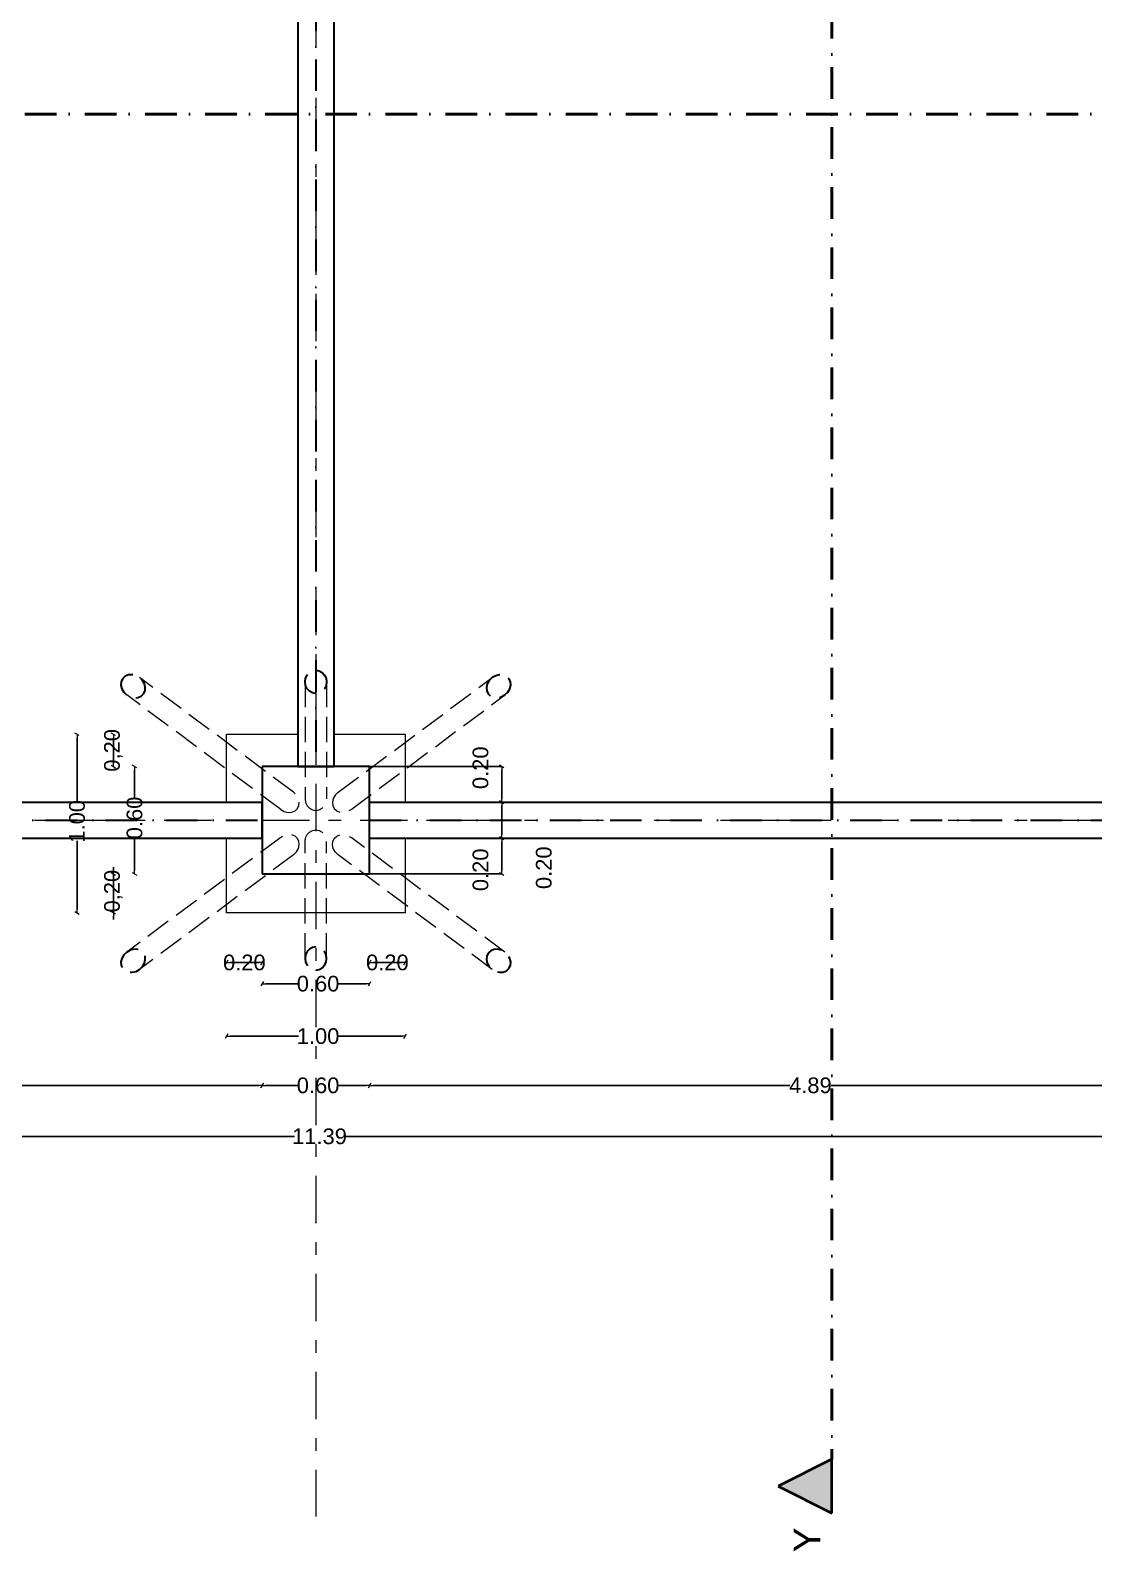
# Model space of a CAD drawing. Header units: millimetres. Extents: x -71878 to 121433, y -67383 to 83273.
# Drawn here: x -51524 to -45593, y 6913 to 15400 of the extents above; entities that cross this region are included whole.
import ezdxf

# ---------------------------------------------------------------- set-up
doc = ezdxf.new("R2010")
doc.units = ezdxf.units.MM
doc.header["$MEASUREMENT"] = 0
for name, pattern in [('Dot & Dashed', [335.138881, 176.388884, -88.194442, 0, -70.555556]), ('Double Dashed', [546.805537, 264.583325, -105.833328, 70.555556, -105.833328]), ('Hidden Line', [195.611112, 141.111112, -54.5])]:
    doc.linetypes.add(name, pattern=pattern)
for name, color, linetype, lineweight in [('ACOTACIONES', 7, 'Continuous', 9), ('COLUMNAS_Pluma_Nº__1', 7, 'Continuous', 0), ('COLUMNAS_Pluma_Nº__81', 7, 'Continuous', 30), ('CORTES_Pluma_Nº__1', 7, 'Continuous', 0), ('CORTES_Pluma_Nº__101', 7, 'Continuous', 40), ('CORTES_Pluma_Nº__121', 7, 'Continuous', 50), ('EJES_Pluma_Nº__21', 7, 'Continuous', 5), ('Losas_Pluma_Nº__1', 7, 'Continuous', 0), ('VIGAS DE CIMENTACION_Pluma_Nº__81', 7, 'Continuous', 30)]:
    doc.layers.add(name, color=color, linetype=linetype, lineweight=lineweight)
doc.layers.add('CORTES', color=7, linetype='Continuous')
doc.styles.add('Estilo_Generado_2', font='Arial.ttf')
doc.styles.add('Estilo_Generado_3', font='swissb.ttf')
doc.dimstyles.new('Estilo_Generado__1', dxfattribs={"dimtxt": 87.5, "dimasz": 19, "dimexe": 0.18, "dimexo": 0, "dimgap": 0.09, "dimtad": 0, "dimlfac": 0.001, "dimzin": 0, "dimdsep": 46, "dimtxsty": 'Estilo_Generado_2', "dimblk": 'ARROWHEAD_2', "dimblk1": 'ARROWHEAD_2', "dimblk2": 'ARROWHEAD_2', "dimcen": 0.09, "dimse1": 1, "dimse2": 1, "dimclrd": 7, "dimclre": 7, "dimclrt": 7, "dimadec": 0, "dimazin": 0, "dimtfac": 1, "dimtmove": 0, "dimatfit": 3, "dimfxl": 1, "dimtolj": 1, "dimtzin": 0, "dimarcsym": 0})
doc.dimstyles.new('Estilo_Generado__2', dxfattribs={"dimtxt": 87.5, "dimasz": 19, "dimexe": 0.18, "dimexo": 0, "dimgap": 0.09, "dimtad": 0, "dimlfac": 0.001, "dimzin": 0, "dimdsep": 46, "dimtxsty": 'Estilo_Generado_2', "dimblk": 'ARROWHEAD_2', "dimblk1": 'ARROWHEAD_2', "dimblk2": 'ARROWHEAD_2', "dimcen": 0.09, "dimse1": 1, "dimse2": 1, "dimclrd": 7, "dimclre": 7, "dimclrt": 7, "dimadec": 0, "dimazin": 0, "dimtfac": 1, "dimtmove": 0, "dimatfit": 3, "dimfxl": 1, "dimtolj": 1, "dimtzin": 0, "dimarcsym": 0})
doc.dimstyles.new('Estilo_Generado__3', dxfattribs={"dimtxt": 87.5, "dimasz": 19, "dimexe": 0.18, "dimexo": 0, "dimgap": 0.09, "dimtad": 0, "dimlfac": 0.001, "dimzin": 0, "dimdsep": 46, "dimtxsty": 'Estilo_Generado_2', "dimblk": 'ARROWHEAD_2', "dimblk1": 'ARROWHEAD_2', "dimblk2": 'ARROWHEAD_2', "dimcen": 0.09, "dimclrd": 7, "dimclre": 7, "dimclrt": 7, "dimadec": 0, "dimazin": 0, "dimtfac": 1, "dimtdec": 4, "dimtmove": 2, "dimatfit": 3, "dimfxl": 1, "dimtolj": 1, "dimtzin": 0, "dimarcsym": 0})

# ---------------------------------------------------------------- blocks, each defined once
blk = doc.blocks.new('ARROWHEAD_2')
at = {"color": 0, "linetype": 'Continuous', "lineweight": 0}
for p, q in [((0, 0), (-1, 0)), ((-0.38, -0.66), (0.38, 0.66))]:
    blk.add_line(p, q, dxfattribs=at)
blk = doc.blocks.new('*D316')
at = {"layer": 'ACOTACIONES', "color": 7, "linetype": 'Continuous', "lineweight": -2, "transparency": 16777216}
for p, q in [((-55105.9, 9513.5), (-52781.4, 9513.5)), ((-50250.9, 9513.5), (-52550.8, 9513.5))]:
    blk.add_line(p, q, dxfattribs=at)
at = {"layer": 'Defpoints', "color": 0, "linetype": 'Continuous', "transparency": 16777216}
for p in [(-55124.9, 10746.1), (-50231.9, 10693.5), (-50231.9, 9513.5)]:
    blk.add_point(p, dxfattribs=at)
at = {"layer": 'ACOTACIONES', "color": 7, "linetype": 'Continuous', "lineweight": -2, "transparency": 16777216, "xscale": 19, "yscale": 19, "zscale": 19, "rotation": 180}
blk.add_blockref('ARROWHEAD_2', (-55124.9, 9513.5), dxfattribs=at)
at = {"layer": 'ACOTACIONES', "color": 7, "linetype": 'Continuous', "lineweight": -2, "transparency": 16777216, "xscale": 19, "yscale": 19, "zscale": 19}
blk.add_blockref('ARROWHEAD_2', (-50231.9, 9513.5), dxfattribs=at)
at = {"layer": 'ACOTACIONES', "color": 7, "linetype": 'Continuous', "transparency": 16777216, "insert": (-52666.1, 9513.5), "char_height": 87.5, "attachment_point": 5, "style": 'Estilo_Generado_2'}
blk.add_mtext('\\A1;4.89', dxfattribs=at)
blk = doc.blocks.new('*D317')
at = {"layer": 'ACOTACIONES', "color": 7, "linetype": 'Continuous', "lineweight": -2, "transparency": 16777216}
for p, q in [((-50212.9, 9513.5), (-50032.5, 9513.5)), ((-49650.9, 9513.5), (-49806.7, 9513.5))]:
    blk.add_line(p, q, dxfattribs=at)
at = {"layer": 'Defpoints', "color": 0, "linetype": 'Continuous', "transparency": 16777216}
for p in [(-50231.9, 10693.5), (-49631.9, 10693.5), (-49631.9, 9513.5)]:
    blk.add_point(p, dxfattribs=at)
at = {"layer": 'ACOTACIONES', "color": 7, "linetype": 'Continuous', "lineweight": -2, "transparency": 16777216, "xscale": 19, "yscale": 19, "zscale": 19, "rotation": 180}
blk.add_blockref('ARROWHEAD_2', (-50231.9, 9513.5), dxfattribs=at)
at = {"layer": 'ACOTACIONES', "color": 7, "linetype": 'Continuous', "lineweight": -2, "transparency": 16777216, "xscale": 19, "yscale": 19, "zscale": 19}
blk.add_blockref('ARROWHEAD_2', (-49631.9, 9513.5), dxfattribs=at)
at = {"layer": 'ACOTACIONES', "color": 7, "linetype": 'Continuous', "transparency": 16777216, "insert": (-49919.6, 9513.5), "char_height": 87.5, "attachment_point": 5, "style": 'Estilo_Generado_2'}
blk.add_mtext('\\A1;0.60', dxfattribs=at)
blk = doc.blocks.new('*D318')
at = {"layer": 'ACOTACIONES', "color": 7, "linetype": 'Continuous', "lineweight": -2, "transparency": 16777216}
for p, q in [((-49612.9, 9513.5), (-47288.4, 9513.5)), ((-44757.9, 9513.5), (-47057.8, 9513.5))]:
    blk.add_line(p, q, dxfattribs=at)
at = {"layer": 'Defpoints', "color": 0, "linetype": 'Continuous', "transparency": 16777216}
for p in [(-44738.9, 10743.5), (-49631.9, 10693.5), (-44738.9, 9513.5)]:
    blk.add_point(p, dxfattribs=at)
at = {"layer": 'ACOTACIONES', "color": 7, "linetype": 'Continuous', "lineweight": -2, "transparency": 16777216, "xscale": 19, "yscale": 19, "zscale": 19, "rotation": 180}
blk.add_blockref('ARROWHEAD_2', (-49631.9, 9513.5), dxfattribs=at)
at = {"layer": 'ACOTACIONES', "color": 7, "linetype": 'Continuous', "lineweight": -2, "transparency": 16777216, "xscale": 19, "yscale": 19, "zscale": 19}
blk.add_blockref('ARROWHEAD_2', (-44738.9, 9513.5), dxfattribs=at)
at = {"layer": 'ACOTACIONES', "color": 7, "linetype": 'Continuous', "transparency": 16777216, "insert": (-47173.1, 9513.5), "char_height": 87.5, "attachment_point": 5, "style": 'Estilo_Generado_2'}
blk.add_mtext('\\A1;4.89', dxfattribs=at)
blk = doc.blocks.new('*D320')
at = {"layer": 'ACOTACIONES', "color": 7, "linetype": 'Continuous', "lineweight": -2, "transparency": 16777216}
for p, q in [((-51061.4, 10712.5), (-51061.4, 10731.5)), ((-51061.4, 10476.9), (-51061.4, 10693.5)), ((-51061.4, 10457.9), (-51061.4, 10438.9))]:
    blk.add_line(p, q, dxfattribs=at)
at = {"layer": 'Defpoints', "color": 0, "linetype": 'Continuous', "transparency": 16777216}
for p in [(-51061.4, 10693.5), (-50231.9, 10693.5), (-50429.8, 10476.9)]:
    blk.add_point(p, dxfattribs=at)
at = {"layer": 'ACOTACIONES', "color": 7, "linetype": 'Continuous', "lineweight": -2, "transparency": 16777216, "xscale": 19, "yscale": 19, "zscale": 19}
for p, rotation in [((-51061.4, 10693.5), 270), ((-51061.4, 10476.9), 90)]:
    blk.add_blockref('ARROWHEAD_2', p, dxfattribs=dict(at, rotation=rotation))
at = {"layer": 'ACOTACIONES', "color": 7, "linetype": 'Continuous', "transparency": 16777216, "insert": (-51061.4, 10597.5), "char_height": 87.5, "attachment_point": 5, "rotation": 90, "style": 'Estilo_Generado_2'}
blk.add_mtext('\\A1;0,20', dxfattribs=at)
blk = doc.blocks.new('*D321')
at = {"layer": 'ACOTACIONES', "color": 7, "linetype": 'Continuous', "lineweight": -2, "transparency": 16777216}
for p, q in [((-50943.3, 11274.5), (-50943.3, 11118.7)), ((-50943.3, 10712.5), (-50943.3, 10892.9))]:
    blk.add_line(p, q, dxfattribs=at)
at = {"layer": 'Defpoints', "color": 0, "linetype": 'Continuous', "transparency": 16777216}
for p in [(-50943.3, 11293.5), (-50231.9, 11293.5), (-50231.9, 10693.5)]:
    blk.add_point(p, dxfattribs=at)
at = {"layer": 'ACOTACIONES', "color": 7, "linetype": 'Continuous', "lineweight": -2, "transparency": 16777216, "xscale": 19, "yscale": 19, "zscale": 19}
for p, rotation in [((-50943.3, 11293.5), 90), ((-50943.3, 10693.5), 270)]:
    blk.add_blockref('ARROWHEAD_2', p, dxfattribs=dict(at, rotation=rotation))
at = {"layer": 'ACOTACIONES', "color": 7, "linetype": 'Continuous', "transparency": 16777216, "insert": (-50943.3, 11005.8), "char_height": 87.5, "attachment_point": 5, "rotation": 90, "style": 'Estilo_Generado_2'}
blk.add_mtext('\\A1;0.60', dxfattribs=at)
blk = doc.blocks.new('*D322')
at = {"layer": 'ACOTACIONES', "color": 7, "linetype": 'Continuous', "lineweight": -2, "transparency": 16777216}
blk.add_line((-51061.4, 11312.5), (-51061.4, 11453.6), dxfattribs=at)
at = {"layer": 'Defpoints', "color": 0, "linetype": 'Continuous', "transparency": 16777216}
for p in [(-51061.4, 11472.6), (-50429.8, 11472.6), (-50231.9, 11293.5)]:
    blk.add_point(p, dxfattribs=at)
at = {"layer": 'ACOTACIONES', "color": 7, "linetype": 'Continuous', "lineweight": -2, "transparency": 16777216, "xscale": 19, "yscale": 19, "zscale": 19}
for p, rotation in [((-51061.4, 11472.6), 90), ((-51061.4, 11293.5), 270)]:
    blk.add_blockref('ARROWHEAD_2', p, dxfattribs=dict(at, rotation=rotation))
at = {"layer": 'ACOTACIONES', "color": 7, "linetype": 'Continuous', "transparency": 16777216, "insert": (-51061.4, 11383), "char_height": 87.5, "attachment_point": 5, "rotation": 90, "style": 'Estilo_Generado_2'}
blk.add_mtext('\\A1;0,20', dxfattribs=at)
blk = doc.blocks.new('*D323')
at = {"layer": 'ACOTACIONES', "color": 7, "linetype": 'Continuous', "lineweight": -2, "transparency": 16777216}
for p, q in [((-51264.3, 11453.6), (-51264.3, 11096.4)), ((-51264.3, 10495.9), (-51264.3, 10877.8))]:
    blk.add_line(p, q, dxfattribs=at)
at = {"layer": 'Defpoints', "color": 0, "linetype": 'Continuous', "transparency": 16777216}
for p in [(-51264.3, 11472.6), (-50429.8, 11472.6), (-50429.8, 10476.9)]:
    blk.add_point(p, dxfattribs=at)
at = {"layer": 'ACOTACIONES', "color": 7, "linetype": 'Continuous', "lineweight": -2, "transparency": 16777216, "xscale": 19, "yscale": 19, "zscale": 19}
for p, rotation in [((-51264.3, 11472.6), 90), ((-51264.3, 10476.9), 270)]:
    blk.add_blockref('ARROWHEAD_2', p, dxfattribs=dict(at, rotation=rotation))
at = {"layer": 'ACOTACIONES', "color": 7, "linetype": 'Continuous', "transparency": 16777216, "insert": (-51264.3, 10987.1), "char_height": 87.5, "attachment_point": 5, "rotation": 90, "style": 'Estilo_Generado_2'}
blk.add_mtext('\\A1;1.00', dxfattribs=at)
blk = doc.blocks.new('*D324')
at = {"layer": 'ACOTACIONES', "color": 7, "linetype": 'Continuous', "lineweight": -2, "transparency": 16777216}
blk.add_line((-50410.8, 10199.1), (-50250.9, 10199.1), dxfattribs=at)
at = {"layer": 'Defpoints', "color": 0, "linetype": 'Continuous', "transparency": 16777216}
for p in [(-50429.8, 11472.6), (-50231.9, 11293.5), (-50231.9, 10199.1)]:
    blk.add_point(p, dxfattribs=at)
at = {"layer": 'ACOTACIONES', "color": 7, "linetype": 'Continuous', "lineweight": -2, "transparency": 16777216, "xscale": 19, "yscale": 19, "zscale": 19, "rotation": 180}
blk.add_blockref('ARROWHEAD_2', (-50429.8, 10199.1), dxfattribs=at)
at = {"layer": 'ACOTACIONES', "color": 7, "linetype": 'Continuous', "lineweight": -2, "transparency": 16777216, "xscale": 19, "yscale": 19, "zscale": 19}
blk.add_blockref('ARROWHEAD_2', (-50231.9, 10199.1), dxfattribs=at)
at = {"layer": 'ACOTACIONES', "color": 7, "linetype": 'Continuous', "transparency": 16777216, "insert": (-50330.8, 10199.1), "char_height": 87.5, "attachment_point": 5, "style": 'Estilo_Generado_2'}
blk.add_mtext('\\A1;0.20', dxfattribs=at)
blk = doc.blocks.new('*D325')
at = {"layer": 'ACOTACIONES', "color": 7, "linetype": 'Continuous', "lineweight": -2, "transparency": 16777216}
for p, q in [((-50212.9, 10081), (-50032.5, 10081)), ((-49650.9, 10081), (-49806.7, 10081))]:
    blk.add_line(p, q, dxfattribs=at)
at = {"layer": 'Defpoints', "color": 0, "linetype": 'Continuous', "transparency": 16777216}
for p in [(-50231.9, 11293.5), (-49631.9, 11293.5), (-49631.9, 10081)]:
    blk.add_point(p, dxfattribs=at)
at = {"layer": 'ACOTACIONES', "color": 7, "linetype": 'Continuous', "lineweight": -2, "transparency": 16777216, "xscale": 19, "yscale": 19, "zscale": 19, "rotation": 180}
blk.add_blockref('ARROWHEAD_2', (-50231.9, 10081), dxfattribs=at)
at = {"layer": 'ACOTACIONES', "color": 7, "linetype": 'Continuous', "lineweight": -2, "transparency": 16777216, "xscale": 19, "yscale": 19, "zscale": 19}
blk.add_blockref('ARROWHEAD_2', (-49631.9, 10081), dxfattribs=at)
at = {"layer": 'ACOTACIONES', "color": 7, "linetype": 'Continuous', "transparency": 16777216, "insert": (-49919.6, 10081), "char_height": 87.5, "attachment_point": 5, "style": 'Estilo_Generado_2'}
blk.add_mtext('\\A1;0.60', dxfattribs=at)
blk = doc.blocks.new('*D326')
at = {"layer": 'ACOTACIONES', "color": 7, "linetype": 'Continuous', "lineweight": -2, "transparency": 16777216}
blk.add_line((-49612.9, 10199.1), (-49453.1, 10199.1), dxfattribs=at)
at = {"layer": 'Defpoints', "color": 0, "linetype": 'Continuous', "transparency": 16777216}
for p in [(-49434.1, 11472.6), (-49631.9, 11293.5), (-49434.1, 10199.1)]:
    blk.add_point(p, dxfattribs=at)
at = {"layer": 'ACOTACIONES', "color": 7, "linetype": 'Continuous', "lineweight": -2, "transparency": 16777216, "xscale": 19, "yscale": 19, "zscale": 19, "rotation": 180}
blk.add_blockref('ARROWHEAD_2', (-49631.9, 10199.1), dxfattribs=at)
at = {"layer": 'ACOTACIONES', "color": 7, "linetype": 'Continuous', "lineweight": -2, "transparency": 16777216, "xscale": 19, "yscale": 19, "zscale": 19}
blk.add_blockref('ARROWHEAD_2', (-49434.1, 10199.1), dxfattribs=at)
at = {"layer": 'ACOTACIONES', "color": 7, "linetype": 'Continuous', "transparency": 16777216, "insert": (-49533, 10199.1), "char_height": 87.5, "attachment_point": 5, "style": 'Estilo_Generado_2'}
blk.add_mtext('\\A1;0.20', dxfattribs=at)
blk = doc.blocks.new('*D337')
at = {"layer": 'ACOTACIONES', "color": 7, "linetype": 'Continuous', "lineweight": -2, "transparency": 16777216}
for p, q in [((-50410.8, 9788.2), (-50028.9, 9788.2)), ((-49453.1, 9788.2), (-49810.3, 9788.2))]:
    blk.add_line(p, q, dxfattribs=at)
at = {"layer": 'Defpoints', "color": 0, "linetype": 'Continuous', "transparency": 16777216}
for p in [(-50429.8, 10476.9), (-49434.1, 10476.9), (-49434.1, 9788.2)]:
    blk.add_point(p, dxfattribs=at)
at = {"layer": 'ACOTACIONES', "color": 7, "linetype": 'Continuous', "lineweight": -2, "transparency": 16777216, "xscale": 19, "yscale": 19, "zscale": 19, "rotation": 180}
blk.add_blockref('ARROWHEAD_2', (-50429.8, 9788.2), dxfattribs=at)
at = {"layer": 'ACOTACIONES', "color": 7, "linetype": 'Continuous', "lineweight": -2, "transparency": 16777216, "xscale": 19, "yscale": 19, "zscale": 19}
blk.add_blockref('ARROWHEAD_2', (-49434.1, 9788.2), dxfattribs=at)
at = {"layer": 'ACOTACIONES', "color": 7, "linetype": 'Continuous', "transparency": 16777216, "insert": (-49919.6, 9788.2), "char_height": 87.5, "attachment_point": 5, "style": 'Estilo_Generado_2'}
blk.add_mtext('\\A1;1.00', dxfattribs=at)
blk = doc.blocks.new('*D342')
at = {"layer": 'ACOTACIONES', "color": 7, "linetype": 'Continuous', "lineweight": -2, "transparency": 16777216}
for p, q in [((-55605.9, 9229), (-50050.2, 9229)), ((-44257.9, 9229), (-49773.1, 9229))]:
    blk.add_line(p, q, dxfattribs=at)
at = {"layer": 'Defpoints', "color": 0, "linetype": 'Continuous', "transparency": 16777216}
for p in [(-55624.9, 10746.1), (-44238.9, 10743.5), (-44238.9, 9229)]:
    blk.add_point(p, dxfattribs=at)
at = {"layer": 'ACOTACIONES', "color": 7, "linetype": 'Continuous', "lineweight": -2, "transparency": 16777216, "xscale": 19, "yscale": 19, "zscale": 19, "rotation": 180}
blk.add_blockref('ARROWHEAD_2', (-55624.9, 9229), dxfattribs=at)
at = {"layer": 'ACOTACIONES', "color": 7, "linetype": 'Continuous', "lineweight": -2, "transparency": 16777216, "xscale": 19, "yscale": 19, "zscale": 19}
blk.add_blockref('ARROWHEAD_2', (-44238.9, 9229), dxfattribs=at)
at = {"layer": 'ACOTACIONES', "color": 7, "linetype": 'Continuous', "transparency": 16777216, "insert": (-49911.6, 9229), "char_height": 87.5, "attachment_point": 5, "style": 'Estilo_Generado_2'}
blk.add_mtext('\\A1;11.39', dxfattribs=at)
blk = doc.blocks.new('*D394')
at = {"layer": 'ACOTACIONES', "color": 7, "linetype": 'Continuous', "lineweight": -2, "transparency": 16777216}
for p, q in [((-49631.9, 10893.5), (-48894.8, 10893.5)), ((-48895, 10712.5), (-48895, 10874.5)), ((-49631.9, 10693.5), (-48894.8, 10693.5))]:
    blk.add_line(p, q, dxfattribs=at)
at = {"layer": 'Defpoints', "color": 0, "linetype": 'Continuous', "transparency": 16777216}
for p in [(-49631.9, 10893.5), (-48895, 10893.5), (-49631.9, 10693.5)]:
    blk.add_point(p, dxfattribs=at)
at = {"layer": 'ACOTACIONES', "color": 7, "linetype": 'Continuous', "lineweight": -2, "transparency": 16777216, "xscale": 19, "yscale": 19, "zscale": 19}
for p, rotation in [((-48895, 10893.5), 90), ((-48895, 10693.5), 270)]:
    blk.add_blockref('ARROWHEAD_2', p, dxfattribs=dict(at, rotation=rotation))
at = {"layer": 'ACOTACIONES', "color": 7, "linetype": 'Continuous', "transparency": 16777216, "insert": (-49013.1, 10716.4), "char_height": 87.5, "attachment_point": 5, "rotation": 90, "style": 'Estilo_Generado_2'}
blk.add_mtext('\\A1;0.20', dxfattribs=at)
blk = doc.blocks.new('*D395')
at = {"layer": 'ACOTACIONES', "color": 7, "linetype": 'Continuous', "lineweight": -2, "transparency": 16777216}
for p, q in [((-49631.9, 11093.5), (-48894.8, 11093.5)), ((-48895, 10912.5), (-48895, 11074.5)), ((-49631.9, 10893.5), (-48894.8, 10893.5))]:
    blk.add_line(p, q, dxfattribs=at)
at = {"layer": 'Defpoints', "color": 0, "linetype": 'Continuous', "transparency": 16777216}
for p in [(-49631.9, 11093.5), (-48895, 11093.5), (-49631.9, 10893.5)]:
    blk.add_point(p, dxfattribs=at)
at = {"layer": 'ACOTACIONES', "color": 7, "linetype": 'Continuous', "lineweight": -2, "transparency": 16777216, "xscale": 19, "yscale": 19, "zscale": 19}
for p, rotation in [((-48895, 11093.5), 90), ((-48895, 10893.5), 270)]:
    blk.add_blockref('ARROWHEAD_2', p, dxfattribs=dict(at, rotation=rotation))
at = {"layer": 'ACOTACIONES', "color": 7, "linetype": 'Continuous', "transparency": 16777216, "insert": (-48660, 10728), "char_height": 87.5, "attachment_point": 5, "rotation": 90, "style": 'Estilo_Generado_2'}
blk.add_mtext('\\A1;0.20', dxfattribs=at)
blk = doc.blocks.new('*D396')
at = {"layer": 'ACOTACIONES', "color": 7, "linetype": 'Continuous', "lineweight": -2, "transparency": 16777216}
for p, q in [((-49631.9, 11293.5), (-48894.8, 11293.5)), ((-48895, 11112.5), (-48895, 11274.5)), ((-49631.9, 11093.5), (-48894.8, 11093.5))]:
    blk.add_line(p, q, dxfattribs=at)
at = {"layer": 'Defpoints', "color": 0, "linetype": 'Continuous', "transparency": 16777216}
for p in [(-49631.9, 11293.5), (-48895, 11293.5), (-49631.9, 11093.5)]:
    blk.add_point(p, dxfattribs=at)
at = {"layer": 'ACOTACIONES', "color": 7, "linetype": 'Continuous', "lineweight": -2, "transparency": 16777216, "xscale": 19, "yscale": 19, "zscale": 19}
for p, rotation in [((-48895, 11293.5), 90), ((-48895, 11093.5), 270)]:
    blk.add_blockref('ARROWHEAD_2', p, dxfattribs=dict(at, rotation=rotation))
at = {"layer": 'ACOTACIONES', "color": 7, "linetype": 'Continuous', "transparency": 16777216, "insert": (-49013.1, 11285.9), "char_height": 87.5, "attachment_point": 5, "rotation": 90, "style": 'Estilo_Generado_2'}
blk.add_mtext('\\A1;0.20', dxfattribs=at)
blk = doc.blocks.new('Plano de Corte_1_1', base_point=(23001.3, 52278.8))
at = {"layer": 'CORTES_Pluma_Nº__121', "linetype": 'Dot & Dashed'}
blk.add_line((22851.3, 52278.8), (6585, 52278.8), dxfattribs=at)
blk = doc.blocks.new('Plano de Corte_2_1', base_point=(17455.3, 60066.6))
at = {"layer": 'CORTES', "linetype": 'Continuous', "lineweight": 0, "true_color": 0x000000}
blk.add_hatch(color=18, dxfattribs=at).paths.add_polyline_path([(17455.3, 44473.3), (17455.3, 44773.3), (17155.3, 44623.3)])
at = {"layer": 'CORTES_Pluma_Nº__101', "linetype": 'Continuous'}
for p, q in [((17455.3, 44773.3), (17155.3, 44623.3)), ((17455.3, 44473.3), (17455.3, 44773.3)), ((17155.3, 44623.3), (17455.3, 44473.3))]:
    blk.add_line(p, q, dxfattribs=at)
at = {"layer": 'CORTES_Pluma_Nº__121', "linetype": 'Dot & Dashed'}
blk.add_line((17455.3, 59916.6), (17455.3, 44773.3), dxfattribs=at)
at = {"layer": 'CORTES_Pluma_Nº__1', "insert": (17390.8, 44253.9), "char_height": 150, "attachment_point": 7, "rotation": 90, "style": 'Estilo_Generado_3'}
blk.add_mtext('\\A1;{\\fSwis721 BT|b0|i0|c0|p34;Y}', dxfattribs=at)

msp = doc.modelspace()

# ---------------------------------------------------------------- linework, layer by layer
at = {"layer": 'COLUMNAS_Pluma_Nº__1', "linetype": 'Hidden Line', "flags": 128}
for points in [[(-50056.332, 11149.035), (-50915.373, 11788.815)], [(-49991.92, 11765.131), (-49991.92, 11112.183)], [(-49871.92, 11765.131), (-49871.92, 11112.183)], [(-49807.508, 11149.035), (-48948.467, 11788.815)], [(-50128.009, 11052.793), (-50987.049, 11692.574)], [(-49735.831, 11052.793), (-48876.791, 11692.574)], [(-50128.009, 11052.793), (-50108.361, 11041.821), (-50087.127, 11036.634), (-50066.387, 11037.738), (-50048.172, 11045.027), (-50034.263, 11057.786), (-50026.022, 11074.767), (-50024.257, 11094.308), (-50029.139, 11114.495), (-50040.192, 11133.352), (-50056.332, 11149.035)], [(-49807.508, 11149.035), (-49823.648, 11133.352), (-49834.701, 11114.495), (-49839.583, 11094.308), (-49837.818, 11074.767), (-49829.577, 11057.786), (-49815.668, 11045.027), (-49797.453, 11037.738), (-49776.713, 11036.634), (-49755.479, 11041.821), (-49735.831, 11052.793)], [(-49991.92, 11112.183), (-49988.983, 11092.158), (-49980.461, 11074.093), (-49967.187, 11059.756), (-49950.461, 11050.551), (-49931.92, 11047.38), (-49913.379, 11050.551), (-49896.653, 11059.756), (-49883.379, 11074.093), (-49874.857, 11092.158), (-49871.92, 11112.183)], [(-50128.009, 10896.754), (-50987.049, 10256.973)], [(-50056.332, 10800.512), (-50040.192, 10816.195), (-50029.139, 10835.052), (-50024.257, 10855.239), (-50026.022, 10874.78), (-50034.263, 10891.761), (-50048.172, 10904.52), (-50066.387, 10911.809), (-50087.127, 10912.913), (-50108.361, 10907.726), (-50128.009, 10896.754)], [(-49991.92, 10874.773), (-49988.983, 10894.799), (-49980.461, 10912.864), (-49967.187, 10927.201), (-49950.461, 10936.406), (-49931.92, 10939.577), (-49913.379, 10936.406), (-49896.653, 10927.201), (-49883.379, 10912.864), (-49874.857, 10894.799), (-49871.92, 10874.773)], [(-49991.92, 10221.826), (-49991.92, 10874.773)], [(-49871.92, 10221.826), (-49871.92, 10874.773)], [(-49807.508, 10800.512), (-49823.648, 10816.195), (-49834.701, 10835.052), (-49839.583, 10855.239), (-49837.818, 10874.78), (-49829.577, 10891.761), (-49815.668, 10904.52), (-49797.453, 10911.809), (-49776.713, 10912.913), (-49755.479, 10907.726), (-49735.831, 10896.754)], [(-48876.791, 10256.973), (-49735.831, 10896.754)], [(-50056.332, 10800.512), (-50915.373, 10160.732)], [(-48948.467, 10160.732), (-49807.508, 10800.512)]]:
    msp.add_lwpolyline(points, dxfattribs=at)
at = {"layer": 'COLUMNAS_Pluma_Nº__81', "linetype": 'Continuous'}
for p, q in [((-50231.92, 11293.478), (-50231.92, 10693.478)), ((-49631.92, 11293.478), (-50231.92, 11293.478)), ((-49631.92, 10693.478), (-49631.92, 11293.478)), ((-50231.92, 10693.478), (-49631.92, 10693.478))]:
    msp.add_line(p, q, dxfattribs=at)
at = {"layer": 'COLUMNAS_Pluma_Nº__81', "linetype": 'Hidden Line', "flags": 128}
for points in [[(-50976.994, 11803.87), (-50995.21, 11796.582), (-51009.119, 11783.822), (-51017.36, 11766.841), (-51019.125, 11747.301), (-51014.242, 11727.114), (-51003.19, 11708.256), (-50987.049, 11692.574), (-50967.401, 11681.602), (-50946.167, 11676.414), (-50925.428, 11677.519), (-50907.212, 11684.808), (-50893.303, 11697.567), (-50885.062, 11714.548), (-50883.297, 11734.088), (-50888.18, 11754.275), (-50899.232, 11773.133), (-50915.373, 11788.815), (-50935.021, 11799.787), (-50956.255, 11804.975)], [(-49931.92, 11700.327), (-49950.461, 11703.499), (-49967.187, 11712.704), (-49980.461, 11727.041), (-49988.983, 11745.106), (-49991.92, 11765.131), (-49988.983, 11785.157), (-49980.461, 11803.222), (-49967.187, 11817.559), (-49950.461, 11826.763), (-49931.92, 11829.935), (-49913.379, 11826.763), (-49896.653, 11817.559), (-49883.379, 11803.222), (-49874.857, 11785.157), (-49871.92, 11765.131), (-49874.857, 11745.106), (-49883.379, 11727.041), (-49896.653, 11712.704), (-49913.379, 11703.499)], [(-48928.819, 11799.787), (-48948.467, 11788.815), (-48964.608, 11773.133), (-48975.66, 11754.275), (-48980.543, 11734.088), (-48978.778, 11714.548), (-48970.537, 11697.567), (-48956.628, 11684.808), (-48938.412, 11677.519), (-48917.673, 11676.414), (-48896.439, 11681.602), (-48876.791, 11692.574), (-48860.65, 11708.256), (-48849.598, 11727.114), (-48844.715, 11747.301), (-48846.48, 11766.841), (-48854.721, 11783.822), (-48868.63, 11796.582), (-48886.846, 11803.87), (-48907.585, 11804.975)], [(-50946.167, 10273.133), (-50967.401, 10267.945), (-50987.049, 10256.973), (-51003.19, 10241.291), (-51014.242, 10222.433), (-51019.125, 10202.246), (-51017.36, 10182.706), (-51009.119, 10165.725), (-50995.21, 10152.965), (-50976.994, 10145.677), (-50956.255, 10144.572), (-50935.021, 10149.76), (-50915.373, 10160.732), (-50899.232, 10176.414), (-50888.18, 10195.272), (-50883.297, 10215.459), (-50885.062, 10234.999), (-50893.303, 10251.98), (-50907.212, 10264.739), (-50925.428, 10272.028)], [(-49931.92, 10286.629), (-49950.461, 10283.458), (-49967.187, 10274.253), (-49980.461, 10259.916), (-49988.983, 10241.851), (-49991.92, 10221.826), (-49988.983, 10201.8), (-49980.461, 10183.735), (-49967.187, 10169.398), (-49950.461, 10160.193), (-49931.92, 10157.022), (-49913.379, 10160.193), (-49896.653, 10169.398), (-49883.379, 10183.735), (-49874.857, 10201.8), (-49871.92, 10221.826), (-49874.857, 10241.851), (-49883.379, 10259.916), (-49896.653, 10274.253), (-49913.379, 10283.458)], [(-48917.673, 10273.133), (-48938.412, 10272.028), (-48956.628, 10264.739), (-48970.537, 10251.98), (-48978.778, 10234.999), (-48980.543, 10215.459), (-48975.66, 10195.272), (-48964.608, 10176.414), (-48948.467, 10160.732), (-48928.819, 10149.76), (-48907.585, 10144.572), (-48886.846, 10145.677), (-48868.63, 10152.965), (-48854.721, 10165.725), (-48846.48, 10182.706), (-48844.715, 10202.246), (-48849.598, 10222.433), (-48860.65, 10241.291), (-48876.791, 10256.973), (-48896.439, 10267.945)]]:
    msp.add_lwpolyline(points, close=True, dxfattribs=at)
at = {"layer": 'EJES_Pluma_Nº__21', "linetype": 'Double Dashed'}
for p, q in [((-49931.92, 23225.872), (-49931.92, 7109.076)), ((-58433.925, 10993.478), (-39662.28, 10993.478)), ((-49931.92, 8747.954), (-49931.92, 8747.955))]:
    msp.add_line(p, q, dxfattribs=at)
msp.add_point((-49931.92, 8747.954), dxfattribs=at)
msp.add_point((-49931.92, 8747.954), dxfattribs=at)
at = {"layer": 'Losas_Pluma_Nº__1', "linetype": 'Continuous', "flags": 128}
for points in [[(-50429.768, 11093.478), (-50429.768, 11472.621), (-50031.92, 11472.621)], [(-49831.92, 11472.621), (-49434.072, 11472.621), (-49434.072, 11093.478)], [(-49434.072, 10893.478), (-49434.072, 10476.926), (-50429.768, 10476.926), (-50429.768, 10893.478)]]:
    msp.add_lwpolyline(points, dxfattribs=at)
at = {"layer": 'VIGAS DE CIMENTACION_Pluma_Nº__81', "linetype": 'Continuous'}
for p, q in [((-50031.92, 17585.221), (-50031.92, 11293.478)), ((-49831.92, 17585.221), (-49831.92, 11293.478)), ((-50031.92, 11293.478), (-49831.92, 11293.478)), ((-55127.539, 11093.478), (-50231.92, 11093.478)), ((-50231.92, 10893.478), (-50231.92, 11093.478)), ((-49631.92, 11093.478), (-44738.899, 11093.478)), ((-49631.92, 10893.478), (-49631.92, 11093.478)), ((-55127.539, 10893.478), (-50231.92, 10893.478)), ((-49631.92, 10893.478), (-44738.899, 10893.478))]:
    msp.add_line(p, q, dxfattribs=at)
at = {"layer": 'VIGAS DE CIMENTACION_Pluma_Nº__81', "linetype": 'Dot & Dashed'}
for p, q in [((-49931.92, 17585.221), (-49931.92, 11293.478)), ((-55127.539, 10993.478), (-50231.92, 10993.478)), ((-49631.92, 10993.478), (-44738.899, 10993.478))]:
    msp.add_line(p, q, dxfattribs=at)

# ---------------------------------------------------------------- block references
at = {"layer": 'CORTES'}
for name, p in [('Plano de Corte_2_1', (-47052.79, 22720.619)), ('Plano de Corte_1_1', (-41506.757, 14932.893))]:
    msp.add_blockref(name, p, dxfattribs=at)

# ---------------------------------------------------------------- dimensions: what is measured, and where the dimension line sits
at = {"layer": 'ACOTACIONES', "linetype": 'Continuous'}
for base, p1, p2, dimstyle, picture, middle in [((-51264.306, 11472.621), (-50429.768, 10476.926), (-50429.768, 11472.621), 'Estilo_Generado__1', '*D323', (-51264.306, 10987.11)), ((-48894.974, 11293.478), (-49631.92, 11093.478), (-49631.92, 11293.478), 'Estilo_Generado__3', '*D396', (-49013.099, 11285.857)), ((-50943.265, 11293.478), (-50231.92, 10693.478), (-50231.92, 11293.478), 'Estilo_Generado__1', '*D321', (-50943.265, 11005.815)), ((-48894.974, 11093.478), (-49631.92, 10893.478), (-49631.92, 11093.478), 'Estilo_Generado__3', '*D395', (-48659.972, 10728.022)), ((-48894.974, 10893.478), (-49631.92, 10693.478), (-49631.92, 10893.478), 'Estilo_Generado__3', '*D394', (-49013.099, 10716.356))]:
    dim = msp.add_linear_dim(base=base, p1=p1, p2=p2, angle=90, dimstyle=dimstyle, dxfattribs=at)
    dim.commit()
    dim.dimension.update_dxf_attribs({"geometry": picture, "text_midpoint": middle, "dimtype": 160, "text_rotation": 90})
for base, p1, p2, picture, middle in [((-51061.39, 11472.621), (-50231.92, 11293.478), (-50429.768, 11472.621), '*D322', (-51061.39, 11383.05)), ((-51061.39, 10693.478), (-50429.768, 10476.926), (-50231.92, 10693.478), '*D320', (-51061.39, 10597.539))]:
    dim = msp.add_linear_dim(base=base, p1=p1, p2=p2, angle=90, text='0,20', dimstyle='Estilo_Generado__1', dxfattribs=at)
    dim.commit()
    dim.dimension.update_dxf_attribs({"geometry": picture, "text_midpoint": middle, "dimtype": 160, "text_rotation": 90})
for base, p1, p2, picture, middle in [((-50231.92, 10199.143), (-50429.768, 11472.621), (-50231.92, 11293.478), '*D324', (-50330.844, 10199.143)), ((-49434.072, 10199.143), (-49631.92, 11293.478), (-49434.072, 11472.621), '*D326', (-49532.996, 10199.143)), ((-49631.92, 10081.018), (-50231.92, 11293.478), (-49631.92, 11293.478), '*D325', (-49919.583, 10081.018)), ((-44238.899, 9229.011), (-55624.941, 10746.076), (-44238.899, 10743.478), '*D342', (-49911.614, 9229.011)), ((-50231.92, 9513.5), (-55124.941, 10746.076), (-50231.92, 10693.478), '*D316', (-52666.094, 9513.5)), ((-44738.899, 9513.5), (-49631.92, 10693.478), (-44738.899, 10743.478), '*D318', (-47173.073, 9513.5)), ((-49631.92, 9513.5), (-50231.92, 10693.478), (-49631.92, 10693.478), '*D317', (-49919.583, 9513.5)), ((-49434.072, 9788.182), (-50429.768, 10476.926), (-49434.072, 10476.926), '*D337', (-49919.583, 9788.182))]:
    dim = msp.add_linear_dim(base=base, p1=p1, p2=p2, dimstyle='Estilo_Generado__2', dxfattribs=at)
    dim.commit()
    dim.dimension.update_dxf_attribs({"geometry": picture, "text_midpoint": middle, "dimtype": 160})

doc.saveas('drawing.dxf')
